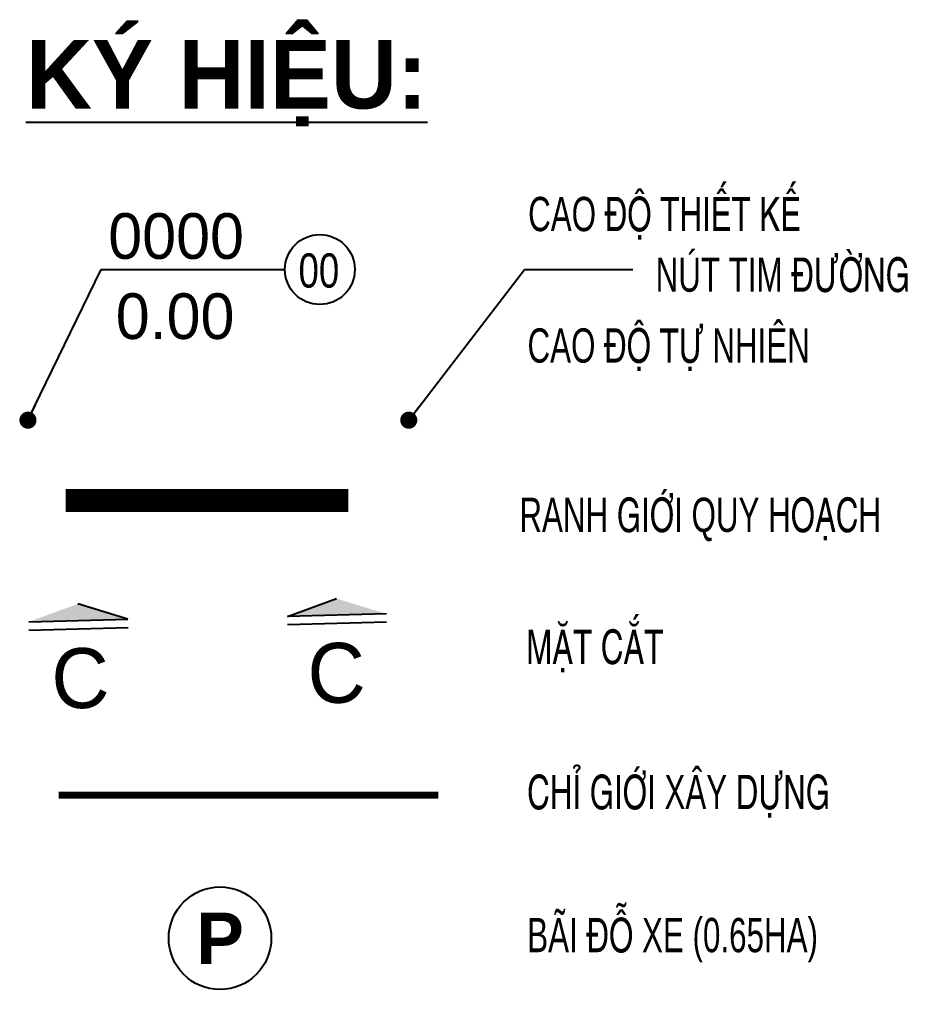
# Model space of a CAD drawing. Header units: millimetres. Extents: x 563079 to 571925, y 2063830 to 2067381.
# Drawn here: x 568979.1 to 569031, y 2063930.5 to 2063987.2 of the extents above; entities that cross this region are included whole.
import ezdxf
from ezdxf.enums import TextEntityAlignment as Align

# ---------------------------------------------------------------- set-up
doc = ezdxf.new("R2010")
doc.units = ezdxf.units.MM
doc.header["$MEASUREMENT"] = 0
doc.set_wipeout_variables(frame=1)
for name, pattern in [('DASHEDX2', [1.5, 1, -0.5]), ('DOT', [0.25, 0, -0.25]), ('HIDDEN', [0.375, 0.25, -0.125])]:
    doc.linetypes.add(name, pattern=pattern)
doc.layers.add('caodotimduong', color=5, linetype='Continuous', lineweight=15)
doc.layers.add('chi gioi xd', color=5, linetype='Continuous', lineweight=15)
for name, color, linetype in [('CHUQUYHOACH', 254, 'Continuous'), ('ghi_chu', 7, 'Continuous'), ('MC', 7, 'Continuous'), ('Nut tim', 7, 'Continuous'), ('RANHGIOI', 2, 'HIDDEN')]:
    doc.layers.add(name, color=color, linetype=linetype)
doc.styles.add('ARIALB', font='', dxfattribs={"width": 0.75})
doc.styles.add('CHUSDD', font='')
doc.styles.add('solo', font='')
doc.styles.add('STYLE3', font='', dxfattribs={"width": 0.8, "height": 2.2})
doc.styles.add('text', font='')
doc.styles.add('VnBlackH', font='')
doc.styles.get('ARIALB').set_extended_font_data('.VnArialH', bold=True)
doc.styles.get('CHUSDD').set_extended_font_data('.VnAvantH', bold=True)
doc.styles.get('solo').set_extended_font_data('.VnArial NarrowH')
doc.styles.get('STYLE3').set_extended_font_data('.VnAvantH')
doc.styles.get('text').set_extended_font_data('.VnArial NarrowH')
doc.styles.get('VnBlackH').set_extended_font_data('.VnBlackH')
doc.dimstyles.new('kichthuocnut', dxfattribs={"dimtxt": 1.1, "dimasz": 0.5, "dimexe": 0.5, "dimexo": 0.5, "dimgap": 0.5, "dimtad": 1, "dimzin": 0, "dimdsep": 46, "dimtxsty": 'solo', "dimblk": 'BOXFILLED', "dimcen": 0.09, "dimdle": 1, "dimclrd": 256, "dimclre": 256, "dimclrt": 7, "dimadec": 0, "dimazin": 0, "dimtfac": 1, "dimtix": 1, "dimtofl": 0, "dimtmove": 1, "dimatfit": 3, "dimldrblk": 'ARCHTICK', "dimfxl": 1, "dimtfill": 1, "dimtfillclr": 2, "dimtolj": 1, "dimtzin": 0, "dimlwd": -1, "dimlwe": -1, "dimarcsym": 0})

# ---------------------------------------------------------------- blocks, each defined once
blk = doc.blocks.new('dsl')
at = {"color": 158, "linetype": 'DOT'}
blk.add_wipeout([(0, 1.5), (0.336, 1.462), (0.727, 1.312), (1.018, 1.102), (1.234, 0.852), (1.354, 0.645), (1.442, 0.414), (1.5, 0), (1.441, -0.417), (1.326, -0.701), (1.151, -0.962), (0.914, -1.19), (0.612, -1.37), (0.38, -1.451), (0, -1.5), (-0.465, -1.426), (-0.792, -1.274), (-1.145, -0.969), (-1.316, -0.72), (-1.427, -0.463), (-1.493, -0.142), (-1.5, 0), (-1.461, 0.338), (-1.337, 0.68), (-1.173, 0.935), (-0.917, 1.187), (-0.627, 1.363), (-0.254, 1.478)], dxfattribs=at).dxf.layer = 'ghi_chu'
at = {"layer": 'ghi_chu', "color": 32}
blk.add_circle((0, 0), 1.5, dxfattribs=at)
at = {"layer": 'ghi_chu', "style": 'ARIALB'}
blk.add_attdef('01', text='', height=1.5, dxfattribs=at).set_placement((0, -0.75), align=Align.CENTER)

msp = doc.modelspace()

# ---------------------------------------------------------------- hatches: boundary and pattern name
at = {"layer": 'MC', "linetype": 'Continuous', "extrusion": (1.13665e-10, -4.39773e-09, 1)}
for points in [[(568997.64167, 2063953.34499), (568994.7696, 2063952.30443), (569000.56366, 2063952.45419)], [(568982.52074, 2063953.03451), (568985.44273, 2063952.14371), (568979.64866, 2063951.99396)]]:
    msp.add_hatch(color=6, dxfattribs=at).paths.add_polyline_path(points)

# ---------------------------------------------------------------- linework, layer by layer
at = {"layer": 'chi gioi xd', "linetype": 'DASHEDX2', "lineweight": 0, "ltscale": 5, "const_width": 0.4}
msp.add_lwpolyline([(568981.38951, 2063941.85382), (569003.59426, 2063941.85382)], dxfattribs=at)
at = {"layer": 'MC', "color": 6, "linetype": 'Continuous'}
for p, q in [((568994.7696, 2063952.30443, 0), (568997.64167, 2063953.34499, 0)), ((568985.44273, 2063952.14371, 0), (568982.52074, 2063953.03451, 0)), ((568979.64866, 2063951.99396, 0), (568985.44273, 2063952.14371, 0)), ((569000.56366, 2063952.45419, 0), (568994.7696, 2063952.30443, 0)), ((568979.66114, 2063951.51112, 0), (568985.45521, 2063951.66087, 0)), ((569000.57614, 2063951.97135, 0), (568994.78208, 2063951.82159, 0))]:
    msp.add_line(p, q, dxfattribs=at)
at = {"layer": 'Nut tim', "ltscale": 75}
msp.add_circle((568996.66981, 2063972.5822), 2.04249, dxfattribs=at)
at = {"layer": 'RANHGIOI', "ltscale": 9, "const_width": 1.33333}
msp.add_lwpolyline([(568981.79714, 2063959.07748), (568998.32946, 2063959.07748)], dxfattribs=at)

# ---------------------------------------------------------------- block references
at = {"layer": 'ghi_chu', "xscale": 2, "yscale": 2, "zscale": 2}
msp.add_blockref('dsl', (568990.83028, 2063933.49002), dxfattribs=at).add_auto_attribs({'01': 'p'})

# ---------------------------------------------------------------- texts
at = {"layer": 'caodotimduong', "color": 7, "ltscale": 75, "style": 'STYLE3'}
for s, p in [('0000', (568988.26339, 2063973.21012)), ('0.00', (568988.20455, 2063968.52478))]:
    msp.add_text(s, height=2.666667, rotation=359.99998, dxfattribs=at).set_placement(p, align=Align.CENTER)
at = {"layer": 'CHUQUYHOACH', "linetype": 'Continuous', "style": 'CHUSDD'}
msp.add_text('%%Uký hiÖu:', height=4, dxfattribs=at).set_placement((568979.48278, 2063981.99618))
at = {"layer": 'MC', "style": 'VnBlackH'}
for p in [(568982.7047, 2063946.9464), (568997.68147, 2063947.25314)]:
    msp.add_text('c', height=3.5, rotation=1.48055, dxfattribs=at).set_placement(p, align=Align.CENTER)
at = {"layer": 'Nut tim', "ltscale": 75, "width": 0.8}
for s, style, p in [('cao ®é thiÕt kÕ', 'text', (569016.82706, 2063974.82908)), ('Nót tim ®\xadêng', 'text', (569023.73912, 2063971.28658)), ('00', 'STYLE3', (568996.61393, 2063971.52672)), ('cao ®é tù nhiªn', 'text', (569017.06752, 2063967.14359))]:
    msp.add_text(s, height=2, rotation=0.00002, dxfattribs=dict(at, style=style)).set_placement(p, align=Align.CENTER)
at = {"layer": 'Nut tim', "ltscale": 75, "style": 'text', "width": 0.8}
for s, p in [('ranh giíi quy ho¹ch', (569008.33675, 2063958.24481)), ('mÆt c¾t', (569008.73853, 2063950.53186)), ('chØ giíi x©y dùng', (569008.79623, 2063942.04285)), ('B·i ®ç xe (0.65ha)', (569008.79623, 2063933.6766))]:
    msp.add_text(s, height=2, rotation=0.00002, dxfattribs=at).set_placement(p, align=Align.MIDDLE_LEFT)

# ---------------------------------------------------------------- leaders
at = {"layer": 'Nut tim', "ltscale": 75}
for points in [[(568979.59999, 2063963.77755), (568983.88221, 2063972.5822), (568994.62732, 2063972.5822)], [(569001.86959, 2063963.77787), (569008.64586, 2063972.5822), (569014.97586, 2063972.5822)]]:
    msp.add_leader(points, dimstyle='kichthuocnut', override={"dimasz": 1, "dimclrd": 5, "dimldrblk": 'Dot'}, dxfattribs=at)

doc.saveas('drawing.dxf')
